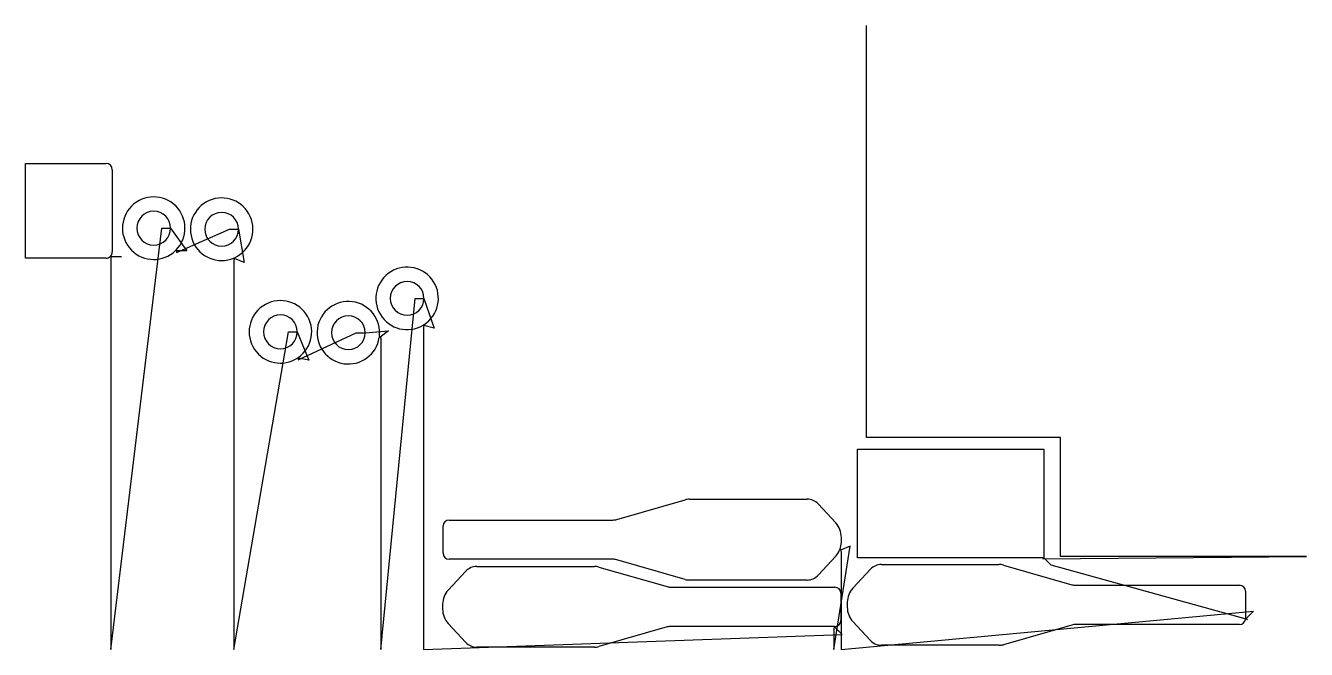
# Model space of a CAD drawing. Header units: metres. Extents: x 14 to 4326, y 0 to 2100.
import ezdxf

# ---------------------------------------------------------------- set-up
doc = ezdxf.new("R2010")
doc.units = ezdxf.units.M

msp = doc.modelspace()

# ---------------------------------------------------------------- linework, layer by layer
at = {"layer": 'TOOL_0'}
for p, q in [((2844.879, 2098.993), (2844.879, 2099.993)), ((2844.879, 713.771), (2844.879, 2098.993)), ((13.996, 1317.162), (13.996, 1635.762)), ((13.996, 1635.762), (284.796, 1635.762)), ((305.596, 1614.962), (305.596, 1337.962)), ((301.305, 0.001), (472.204, 1418.003)), ((472.204, 1418.003), (502.204, 1418.003)), ((502.204, 1418.003), (556.633, 1341.714)), ((521.633, 1336.714), (700.933, 1414.496)), ((700.933, 1414.496), (730.933, 1414.496)), ((730.933, 1414.496), (749.626, 1302.705)), ((521.633, 1341.714), (518.734, 1342.492)), ((520.855, 1344.613), (521.633, 1341.714)), ((556.633, 1341.714), (521.633, 1341.714)), ((521.633, 1341.714), (521.633, 1336.714)), ((284.796, 1317.162), (13.996, 1317.162)), ((301.305, 1321.454), (298.406, 1322.232)), ((300.527, 1324.354), (301.305, 1321.455)), ((301.305, 1321.455), (301.305, 1316.455)), ((336.305, 1321.454), (301.305, 1321.454)), ((301.305, 1316.455), (301.305, 0.001)), ((717.065, 1315.542), (714.653, 1317.329)), ((717.065, 1315.542), (715.231, 1310.89)), ((715.231, 1310.89), (715.231, 0)), ((717.404, 1318.524), (717.065, 1315.542)), ((749.626, 1302.705), (717.065, 1315.542)), ((1210.542, 0), (1325.349, 1181.826)), ((1325.349, 1181.826), (1355.349, 1181.826)), ((1355.349, 1181.826), (1389.125, 1081.873)), ((1355.073, 1089.965), (1352.432, 1091.392)), ((1355.073, 1089.965), (1353.917, 1085.1)), ((1353.917, 1085.1), (1353.917, -0.001)), ((1354.986, 1092.965), (1355.073, 1089.965)), ((1389.125, 1081.873), (1355.073, 1089.965)), ((715.231, 0), (898.777, 1068.999)), ((898.777, 1068.999), (928.777, 1068.999)), ((928.777, 1068.999), (967.276, 973.543)), ((931.952, 975.066), (1127.505, 1066.077)), ((1127.505, 1066.077), (1157.505, 1066.077)), ((1157.505, 1066.077), (1235.421, 1072.471)), ((1207.523, 1051.336), (1204.742, 1050.205)), ((1205.152, 1053.176), (1207.523, 1051.335)), ((1235.421, 1072.471), (1207.523, 1051.336)), ((1207.523, 1051.335), (1210.542, 1047.35)), ((1210.542, 1047.35), (1210.542, 0)), ((932.873, 979.98), (930.166, 981.278)), ((932.872, 979.981), (931.952, 975.066)), ((932.64, 982.973), (932.872, 979.981)), ((967.276, 973.543), (932.873, 979.98)), ((3498.32, 713.771), (2844.879, 713.771)), ((3498.32, 312.725), (3498.32, 713.771)), ((2814.614, 307.829), (2814.614, 673.829)), ((2814.614, 673.829), (3442.614, 673.829)), ((3442.614, 673.829), (3442.614, 307.829)), ((2004.394, 437.426), (2235.004, 503.552)), ((2249.061, 505.528), (2645.807, 505.528)), ((2682.493, 489.5), (2741.595, 425.675)), ((1439.634, 435.528), (1990.888, 435.528)), ((1419.634, 323.528), (1419.634, 415.528)), ((2735.439, -0.004), (2790.019, 347.764)), ((2790.019, 347.764), (2757.785, 334.127)), ((1990.888, 303.528), (1439.634, 303.528)), ((2741.595, 313.38), (2682.493, 249.556)), ((2757.785, 334.127), (2754.812, 333.714)), ((2755.938, 336.493), (2757.784, 334.127)), ((2757.784, 334.127), (2759.732, 329.522)), ((2759.732, 329.522), (2759.732, -0.004)), ((3442.614, 307.829), (2814.614, 307.829)), ((3439.078, 304.293), (4326.324, 312.725)), ((3442.614, 307.829), (3439.078, 304.293)), ((3467.363, 283.081), (3442.614, 307.829)), ((4326.324, 312.725), (3498.32, 312.725)), ((1436.966, 199.438), (1496.068, 263.263)), ((1532.754, 279.291), (1929.5, 279.291)), ((1943.558, 277.315), (2174.167, 211.189)), ((2235.003, 235.504), (2004.394, 301.63)), ((2799.434, 205.866), (2858.536, 269.691)), ((2895.222, 285.719), (3291.968, 285.719)), ((3306.026, 283.743), (3536.635, 217.617)), ((4127.502, 100.135), (3467.363, 283.081)), ((2645.806, 233.528), (2249.061, 233.528)), ((3550.141, 215.719), (4101.395, 215.719)), ((2187.673, 209.291), (2738.927, 209.291)), ((2758.927, 189.291), (2758.927, 97.291)), ((4121.395, 195.719), (4121.395, 105.219)), ((1496.067, 23.32), (1436.965, 87.144)), ((2759.732, -0.004), (4148.715, 128.421)), ((2858.535, 29.748), (2799.433, 93.572)), ((4123.966, 103.672), (4121.338, 102.221)), ((4121.395, 105.219), (4123.966, 103.671)), ((4148.715, 128.421), (4123.966, 103.672)), ((4123.966, 103.671), (4127.502, 100.135)), ((1353.917, -0.001), (2763.724, 49.973)), ((2174.166, 75.394), (1943.557, 9.268)), ((2737.426, 77.292), (2187.672, 77.292)), ((2738.975, 74.719), (2735.439, 71.183)), ((2735.439, 71.183), (2735.439, -0.004)), ((2738.975, 74.721), (2737.426, 77.292)), ((2740.426, 77.347), (2738.975, 74.719)), ((2763.724, 49.973), (2738.975, 74.721)), ((3536.634, 81.822), (3306.025, 15.696)), ((4101.394, 83.72), (3550.14, 83.72)), ((1929.499, 7.292), (1532.754, 7.292)), ((3291.967, 13.72), (2895.222, 13.72))]:
    msp.add_line(p, q, dxfattribs=at)
for centre, radius, start, end in [((284.796, 1614.962), 20.8, 0, 90), ((445.344, 1418.004), 105.3, 315.815697, 134.999615), ((674.073, 1414.496), 105.3, 113.483379, 292.666952), ((674.073, 1414.495), 105.3, 294.299222, 113.483162), ((445.344, 1418.004), 105.3, 134.999615, 314.183534), ((445.344, 1418.003), 56.86, 0, 180), ((674.073, 1414.496), 56.86, 0, 180), ((445.344, 1418.003), 56.86, 180, 0), ((674.073, 1414.496), 56.86, 180, 0), ((284.796, 1337.962), 20.8, 319.138767, 0), ((284.797, 1337.962), 20.8, 269.997245, 310.865118), ((1298.489, 1181.826), 105.3, 121.632098, 300.815665), ((1298.489, 1181.826), 105.3, 302.447822, 121.632098), ((1298.489, 1181.826), 56.86, 0, 180), ((871.916, 1069), 105.3, 305.217175, 124.401333), ((1100.645, 1066.077), 105.299, 352.962653, 172.147151), ((1298.489, 1181.826), 56.86, 180, 0), ((871.917, 1069), 105.3, 124.401782, 303.584882), ((871.917, 1068.999), 56.86, 0, 180), ((1100.645, 1066.077), 56.86, 0, 180), ((1100.645, 1066.077), 105.3, 172.147151, 351.330701), ((871.917, 1068.999), 56.86, 180, 0), ((1100.645, 1066.077), 56.86, 180, 0), ((2249.062, 454.527), 51.001, 90.001123, 106.000332), ((2645.807, 455.528), 50, 42.800329, 90), ((1439.634, 415.528), 20, 90, 180), ((1990.888, 484.528), 49, 270, 285.999684), ((2689.133, 377.095), 71.5, 0, 42.799797), ((2689.063, 361.989), 71.57, 339.130722, 358.63813), ((2040.824, 369.528), 719.849, 359.264529, 0.6023), ((1439.634, 323.528), 20, 180, 270), ((1990.888, 254.528), 49, 74.000316, 90), ((2689.064, 361.989), 71.57, 317.220699, 336.729824), ((1532.754, 229.291), 50, 90, 137.199671), ((1929.5, 228.291), 51, 73.999358, 90), ((2895.222, 235.719), 50, 90, 137.199671), ((3291.968, 234.719), 51, 73.999358, 90), ((2249.061, 284.528), 51, 253.999358, 270), ((2645.807, 283.528), 50, 269.998854, 317.199671), ((3550.141, 264.719), 49, 254.000316, 270), ((4101.395, 195.719), 20, 0, 90), ((1489.497, 150.83), 71.57, 137.221287, 178.63813), ((2187.673, 258.291), 49, 254.000316, 270), ((2738.927, 189.291), 20, 0, 90), ((2851.965, 157.258), 71.57, 137.221287, 178.63813), ((2137.736, 143.291), 719.849, 179.264529, 180.6023), ((1489.427, 135.724), 71.5, 180, 222.799797), ((3500.204, 149.719), 719.849, 179.264529, 180.6023), ((2851.895, 142.152), 71.5, 180, 222.799797), ((2738.927, 97.291), 20, 274.298295, 0), ((4101.394, 103.72), 20, 270, 355.701705), ((2187.672, 28.292), 49, 90, 105.999684), ((3550.14, 34.72), 49, 90, 105.999684), ((1532.754, 57.292), 50, 222.799551, 270), ((1929.499, 58.293), 51.001, 270, 286.000332), ((2895.222, 63.72), 50, 222.799551, 270), ((3291.967, 64.721), 51.001, 270, 286.000332)]:
    msp.add_arc(centre, radius, start, end, dxfattribs=at)

doc.saveas('drawing.dxf')
